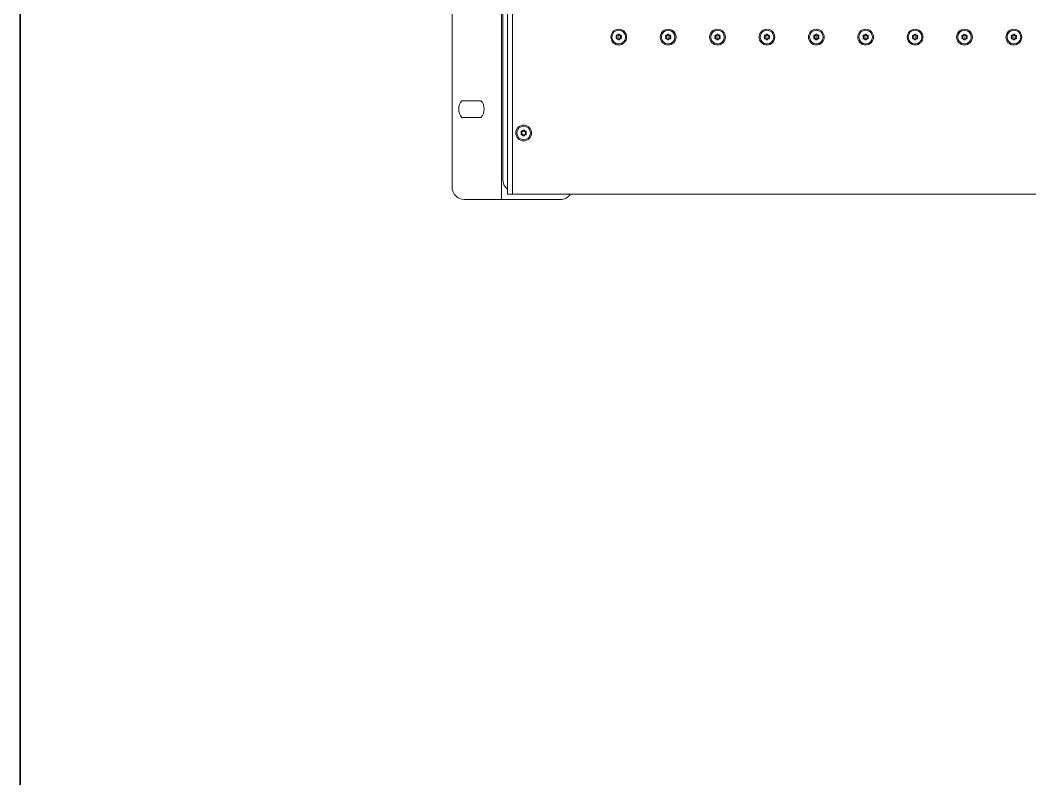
# Model space of a CAD drawing. Header units: millimetres. Extents: x 20 to 1660, y 4 to 1168.
# Drawn here: x 20 to 428.8, y 20 to 329.7 of the extents above; entities that cross this region are included whole.
import ezdxf

# ---------------------------------------------------------------- set-up
doc = ezdxf.new("R2010")
doc.units = ezdxf.units.MM
doc.header["$LTSCALE"] = 4
doc.layers.add('Border_0', color=7, linetype='Continuous', lineweight=35)
doc.layers.add('Visible Edges(A H Standard)', color=7, linetype='Continuous', lineweight=18)

# ---------------------------------------------------------------- blocks, each defined once
blk = doc.blocks.new('Borders Default Border')
at = {"layer": 'Border_0', "flags": 128}
blk.add_lwpolyline([(5, 5), (5, 292)], dxfattribs=at)

msp = doc.modelspace()

# ---------------------------------------------------------------- linework, layer by layer
at = {"layer": 'Visible Edges(A H Standard)'}
for p, q in [((214.876, 743.055), (214.876, 257.055)), ((194.876, 262.055), (194.876, 738.055)), ((215.376, 718.855), (215.376, 270.484)), ((217.376, 270.484), (217.376, 718.855)), ((219.376, 270.484), (219.376, 718.855)), ((219.376, 718.855), (219.376, 270.484)), ((261.523, 322.956), (261.396, 323.083)), ((261.689, 323.59), (261.862, 323.543)), ((262.037, 323.645), (262.084, 323.818)), ((262.669, 323.818), (262.715, 323.645)), ((262.891, 323.543), (263.064, 323.59)), ((263.357, 323.083), (263.23, 322.956)), ((281.523, 322.956), (281.396, 323.083)), ((281.689, 323.59), (281.862, 323.543)), ((282.037, 323.645), (282.084, 323.818)), ((282.669, 323.818), (282.715, 323.645)), ((282.891, 323.543), (283.064, 323.59)), ((283.357, 323.083), (283.23, 322.956)), ((301.523, 322.956), (301.396, 323.083)), ((301.689, 323.59), (301.862, 323.543)), ((302.037, 323.645), (302.084, 323.818)), ((302.669, 323.818), (302.715, 323.645)), ((302.891, 323.543), (303.064, 323.59)), ((303.357, 323.083), (303.23, 322.956)), ((321.523, 322.956), (321.396, 323.083)), ((321.689, 323.59), (321.862, 323.543)), ((322.037, 323.645), (322.084, 323.818)), ((322.669, 323.818), (322.715, 323.645)), ((322.891, 323.543), (323.064, 323.59)), ((323.357, 323.083), (323.23, 322.956)), ((341.523, 322.956), (341.396, 323.083)), ((341.689, 323.59), (341.862, 323.543)), ((342.037, 323.645), (342.084, 323.818)), ((342.669, 323.818), (342.715, 323.645)), ((342.891, 323.543), (343.064, 323.59)), ((343.357, 323.083), (343.23, 322.956)), ((361.523, 322.956), (361.396, 323.083)), ((361.689, 323.59), (361.862, 323.543)), ((362.037, 323.645), (362.084, 323.818)), ((362.669, 323.818), (362.715, 323.645)), ((362.891, 323.543), (363.064, 323.59)), ((363.357, 323.083), (363.23, 322.956)), ((381.523, 322.956), (381.396, 323.083)), ((381.689, 323.59), (381.862, 323.543)), ((382.037, 323.645), (382.084, 323.818)), ((382.669, 323.818), (382.715, 323.645)), ((382.891, 323.543), (383.064, 323.59)), ((383.357, 323.083), (383.23, 322.956)), ((401.523, 322.956), (401.396, 323.083)), ((401.689, 323.59), (401.862, 323.543)), ((402.037, 323.645), (402.084, 323.818)), ((402.669, 323.818), (402.715, 323.645)), ((402.891, 323.543), (403.064, 323.59)), ((403.357, 323.083), (403.23, 322.956)), ((421.523, 322.956), (421.396, 323.083)), ((421.689, 323.59), (421.862, 323.543)), ((422.037, 323.645), (422.084, 323.818)), ((422.669, 323.818), (422.715, 323.645)), ((422.891, 323.543), (423.064, 323.59)), ((423.357, 323.083), (423.23, 322.956)), ((261.396, 322.626), (261.523, 322.753)), ((261.862, 322.166), (261.689, 322.119)), ((262.084, 321.891), (262.037, 322.064)), ((262.715, 322.064), (262.669, 321.891)), ((263.064, 322.119), (262.891, 322.166)), ((263.23, 322.753), (263.357, 322.626)), ((281.396, 322.626), (281.523, 322.753)), ((281.862, 322.166), (281.689, 322.119)), ((282.084, 321.891), (282.037, 322.064)), ((282.715, 322.064), (282.669, 321.891)), ((283.064, 322.119), (282.891, 322.166)), ((283.23, 322.753), (283.357, 322.626)), ((301.396, 322.626), (301.523, 322.753)), ((301.862, 322.166), (301.689, 322.119)), ((302.084, 321.891), (302.037, 322.064)), ((302.715, 322.064), (302.669, 321.891)), ((303.064, 322.119), (302.891, 322.166)), ((303.23, 322.753), (303.357, 322.626)), ((321.396, 322.626), (321.523, 322.753)), ((321.862, 322.166), (321.689, 322.119)), ((322.084, 321.891), (322.037, 322.064)), ((322.715, 322.064), (322.669, 321.891)), ((323.064, 322.119), (322.891, 322.166)), ((323.23, 322.753), (323.357, 322.626)), ((341.396, 322.626), (341.523, 322.753)), ((341.862, 322.166), (341.689, 322.119)), ((342.084, 321.891), (342.037, 322.064)), ((342.715, 322.064), (342.669, 321.891)), ((343.064, 322.119), (342.891, 322.166)), ((343.23, 322.753), (343.357, 322.626)), ((361.396, 322.626), (361.523, 322.753)), ((361.862, 322.166), (361.689, 322.119)), ((362.084, 321.891), (362.037, 322.064)), ((362.715, 322.064), (362.669, 321.891)), ((363.064, 322.119), (362.891, 322.166)), ((363.23, 322.753), (363.357, 322.626)), ((381.396, 322.626), (381.523, 322.753)), ((381.862, 322.166), (381.689, 322.119)), ((382.084, 321.891), (382.037, 322.064)), ((382.715, 322.064), (382.669, 321.891)), ((383.064, 322.119), (382.891, 322.166)), ((383.23, 322.753), (383.357, 322.626)), ((401.396, 322.626), (401.523, 322.753)), ((401.862, 322.166), (401.689, 322.119)), ((402.084, 321.891), (402.037, 322.064)), ((402.715, 322.064), (402.669, 321.891)), ((403.064, 322.119), (402.891, 322.166)), ((403.23, 322.753), (403.357, 322.626)), ((421.396, 322.626), (421.523, 322.753)), ((421.862, 322.166), (421.689, 322.119)), ((422.084, 321.891), (422.037, 322.064)), ((422.715, 322.064), (422.669, 321.891)), ((423.064, 322.119), (422.891, 322.166)), ((423.23, 322.753), (423.357, 322.626)), ((198.858, 297.105), (206.595, 297.105)), ((206.595, 290.305), (198.858, 290.305)), ((223.023, 284.106), (222.896, 284.233)), ((222.896, 283.776), (223.023, 283.903)), ((223.189, 284.74), (223.362, 284.693)), ((223.362, 283.316), (223.189, 283.269)), ((223.537, 284.795), (223.584, 284.968)), ((223.584, 283.041), (223.537, 283.214)), ((224.169, 284.968), (224.215, 284.795)), ((224.215, 283.214), (224.169, 283.041)), ((224.391, 284.693), (224.564, 284.74)), ((224.564, 283.269), (224.391, 283.316)), ((224.857, 284.233), (224.73, 284.106)), ((224.73, 283.903), (224.857, 283.776)), ((215.376, 270.484), (215.376, 265.284)), ((217.376, 270.484), (217.376, 259.284)), ((219.376, 270.484), (219.376, 259.284)), ((219.376, 259.284), (219.376, 270.484)), ((217.376, 259.284), (219.376, 259.284)), ((219.376, 259.284), (651.376, 259.284)), ((212.856, 257.055), (199.876, 257.055)), ((212.856, 257.055), (214.876, 257.055)), ((215.696, 257.055), (214.876, 257.055)), ((238.676, 257.055), (215.696, 257.055))]:
    msp.add_line(p, q, dxfattribs=at)
for centre, radius in [((262.376, 322.855), 3.2), ((262.376, 322.855), 2.75), ((262.376, 322.855), 0.75), ((282.376, 322.855), 3.2), ((282.376, 322.855), 2.75), ((282.376, 322.855), 0.75), ((302.376, 322.855), 3.2), ((302.376, 322.855), 2.75), ((302.376, 322.855), 0.75), ((322.376, 322.855), 3.2), ((322.376, 322.855), 2.75), ((322.376, 322.855), 0.75), ((342.376, 322.855), 3.2), ((342.376, 322.855), 2.75), ((342.376, 322.855), 0.75), ((362.376, 322.855), 3.2), ((362.376, 322.855), 2.75), ((362.376, 322.855), 0.75), ((382.376, 322.855), 3.2), ((382.376, 322.855), 2.75), ((382.376, 322.855), 0.75), ((402.376, 322.855), 3.2), ((402.376, 322.855), 2.75), ((402.376, 322.855), 0.75), ((422.376, 322.855), 3.2), ((422.376, 322.855), 2.75), ((422.376, 322.855), 0.75), ((223.876, 284.005), 3.2), ((223.876, 284.005), 2.75), ((223.876, 284.005), 0.75)]:
    msp.add_circle(centre, radius, dxfattribs=at)
for centre, radius, start, end in [((261.573, 323.259), 0.25, 153.26057, 225), ((262.376, 322.855), 1.15, 146.73943, 153.26057), ((261.624, 323.348), 0.25, 75, 146.73943), ((261.888, 323.64), 0.1, 255, 301.90196), ((262.376, 322.855), 0.825, 118.09804, 121.90196), ((261.941, 323.671), 0.1, 298.09804, 345), ((262.325, 323.753), 0.25, 93.26057, 165), ((262.376, 322.855), 1.15, 86.73943, 93.26057), ((262.428, 323.753), 0.25, 15, 86.73943), ((262.812, 323.671), 0.1, 195, 241.90196), ((262.376, 322.855), 0.825, 58.09804, 61.90196), ((262.865, 323.64), 0.1, 238.09804, 285), ((263.129, 323.348), 0.25, 33.26057, 105), ((262.376, 322.855), 1.15, 26.73943, 33.26057), ((263.18, 323.259), 0.25, 315, 26.73943), ((281.573, 323.259), 0.25, 153.26057, 225), ((282.376, 322.855), 1.15, 146.73943, 153.26057), ((281.624, 323.348), 0.25, 75, 146.73943), ((281.888, 323.64), 0.1, 255, 301.90196), ((282.376, 322.855), 0.825, 118.09804, 121.90196), ((281.941, 323.671), 0.1, 298.09804, 345), ((282.325, 323.753), 0.25, 93.26057, 165), ((282.376, 322.855), 1.15, 86.73943, 93.26057), ((282.428, 323.753), 0.25, 15, 86.73943), ((282.812, 323.671), 0.1, 195, 241.90196), ((282.376, 322.855), 0.825, 58.09804, 61.90196), ((282.865, 323.64), 0.1, 238.09804, 285), ((283.129, 323.348), 0.25, 33.26057, 105), ((282.376, 322.855), 1.15, 26.73943, 33.26057), ((283.18, 323.259), 0.25, 315, 26.73943), ((301.573, 323.259), 0.25, 153.26057, 225), ((302.376, 322.855), 1.15, 146.73943, 153.26057), ((301.624, 323.348), 0.25, 75, 146.73943), ((301.888, 323.64), 0.1, 255, 301.90196), ((302.376, 322.855), 0.825, 118.09804, 121.90196), ((301.941, 323.671), 0.1, 298.09804, 345), ((302.325, 323.753), 0.25, 93.26057, 165), ((302.376, 322.855), 1.15, 86.73943, 93.26057), ((302.428, 323.753), 0.25, 15, 86.73943), ((302.812, 323.671), 0.1, 195, 241.90196), ((302.376, 322.855), 0.825, 58.09804, 61.90196), ((302.865, 323.64), 0.1, 238.09804, 285), ((303.129, 323.348), 0.25, 33.26057, 105), ((302.376, 322.855), 1.15, 26.73943, 33.26057), ((303.18, 323.259), 0.25, 315, 26.73943), ((321.573, 323.259), 0.25, 153.26057, 225), ((322.376, 322.855), 1.15, 146.73943, 153.26057), ((321.624, 323.348), 0.25, 75, 146.73943), ((321.888, 323.64), 0.1, 255, 301.90196), ((322.376, 322.855), 0.825, 118.09804, 121.90196), ((321.941, 323.671), 0.1, 298.09804, 345), ((322.325, 323.753), 0.25, 93.26057, 165), ((322.376, 322.855), 1.15, 86.73943, 93.26057), ((322.428, 323.753), 0.25, 15, 86.73943), ((322.812, 323.671), 0.1, 195, 241.90196), ((322.376, 322.855), 0.825, 58.09804, 61.90196), ((322.865, 323.64), 0.1, 238.09804, 285), ((323.129, 323.348), 0.25, 33.26057, 105), ((322.376, 322.855), 1.15, 26.73943, 33.26057), ((323.18, 323.259), 0.25, 315, 26.73943), ((341.573, 323.259), 0.25, 153.26057, 225), ((342.376, 322.855), 1.15, 146.73943, 153.26057), ((341.624, 323.348), 0.25, 75, 146.73943), ((341.888, 323.64), 0.1, 255, 301.90196), ((342.376, 322.855), 0.825, 118.09804, 121.90196), ((341.941, 323.671), 0.1, 298.09804, 345), ((342.325, 323.753), 0.25, 93.26057, 165), ((342.376, 322.855), 1.15, 86.73943, 93.26057), ((342.428, 323.753), 0.25, 15, 86.73943), ((342.812, 323.671), 0.1, 195, 241.90196), ((342.376, 322.855), 0.825, 58.09804, 61.90196), ((342.865, 323.64), 0.1, 238.09804, 285), ((343.129, 323.348), 0.25, 33.26057, 105), ((342.376, 322.855), 1.15, 26.73943, 33.26057), ((343.18, 323.259), 0.25, 315, 26.73943), ((361.573, 323.259), 0.25, 153.26057, 225), ((362.376, 322.855), 1.15, 146.73943, 153.26057), ((361.624, 323.348), 0.25, 75, 146.73943), ((361.888, 323.64), 0.1, 255, 301.90196), ((362.376, 322.855), 0.825, 118.09804, 121.90196), ((361.941, 323.671), 0.1, 298.09804, 345), ((362.325, 323.753), 0.25, 93.26057, 165), ((362.376, 322.855), 1.15, 86.73943, 93.26057), ((362.428, 323.753), 0.25, 15, 86.73943), ((362.812, 323.671), 0.1, 195, 241.90196), ((362.376, 322.855), 0.825, 58.09804, 61.90196), ((362.865, 323.64), 0.1, 238.09804, 285), ((363.129, 323.348), 0.25, 33.26057, 105), ((362.376, 322.855), 1.15, 26.73943, 33.26057), ((363.18, 323.259), 0.25, 315, 26.73943), ((381.573, 323.259), 0.25, 153.26057, 225), ((382.376, 322.855), 1.15, 146.73943, 153.26057), ((381.624, 323.348), 0.25, 75, 146.73943), ((381.888, 323.64), 0.1, 255, 301.90196), ((382.376, 322.855), 0.825, 118.09804, 121.90196), ((381.941, 323.671), 0.1, 298.09804, 345), ((382.325, 323.753), 0.25, 93.26057, 165), ((382.376, 322.855), 1.15, 86.73943, 93.26057), ((382.428, 323.753), 0.25, 15, 86.73943), ((382.812, 323.671), 0.1, 195, 241.90196), ((382.376, 322.855), 0.825, 58.09804, 61.90196), ((382.865, 323.64), 0.1, 238.09804, 285), ((383.129, 323.348), 0.25, 33.26057, 105), ((382.376, 322.855), 1.15, 26.73943, 33.26057), ((383.18, 323.259), 0.25, 315, 26.73943), ((401.573, 323.259), 0.25, 153.26057, 225), ((402.376, 322.855), 1.15, 146.73943, 153.26057), ((401.624, 323.348), 0.25, 75, 146.73943), ((401.888, 323.64), 0.1, 255, 301.90196), ((402.376, 322.855), 0.825, 118.09804, 121.90196), ((401.941, 323.671), 0.1, 298.09804, 345), ((402.325, 323.753), 0.25, 93.26057, 165), ((402.376, 322.855), 1.15, 86.73943, 93.26057), ((402.428, 323.753), 0.25, 15, 86.73943), ((402.812, 323.671), 0.1, 195, 241.90196), ((402.376, 322.855), 0.825, 58.09804, 61.90196), ((402.865, 323.64), 0.1, 238.09804, 285), ((403.129, 323.348), 0.25, 33.26057, 105), ((402.376, 322.855), 1.15, 26.73943, 33.26057), ((403.18, 323.259), 0.25, 315, 26.73943), ((421.573, 323.259), 0.25, 153.26057, 225), ((422.376, 322.855), 1.15, 146.73943, 153.26057), ((421.624, 323.348), 0.25, 75, 146.73943), ((421.888, 323.64), 0.1, 255, 301.90196), ((422.376, 322.855), 0.825, 118.09804, 121.90196), ((421.941, 323.671), 0.1, 298.09804, 345), ((422.325, 323.753), 0.25, 93.26057, 165), ((422.376, 322.855), 1.15, 86.73943, 93.26057), ((422.428, 323.753), 0.25, 15, 86.73943), ((422.812, 323.671), 0.1, 195, 241.90196), ((422.376, 322.855), 0.825, 58.09804, 61.90196), ((422.865, 323.64), 0.1, 238.09804, 285), ((423.129, 323.348), 0.25, 33.26057, 105), ((422.376, 322.855), 1.15, 26.73943, 33.26057), ((423.18, 323.259), 0.25, 315, 26.73943), ((261.573, 322.45), 0.25, 135, 206.73943), ((262.376, 322.855), 1.15, 206.73943, 213.26057), ((261.624, 322.361), 0.25, 213.26057, 285), ((261.452, 322.885), 0.1, 358.09804, 45), ((261.452, 322.824), 0.1, 315, 1.90196), ((262.376, 322.855), 0.825, 178.09804, 181.90196), ((261.888, 322.069), 0.1, 58.09804, 105), ((262.376, 322.855), 0.825, 238.09804, 241.90196), ((261.941, 322.039), 0.1, 15, 61.90196), ((262.325, 321.956), 0.25, 195, 266.73943), ((262.876, 324.255), 1.5, 239.44504, 261.24731), ((262.376, 322.855), 1.15, 266.73943, 273.26057), ((262.428, 321.956), 0.25, 273.26057, 345), ((262.812, 322.039), 0.1, 118.09804, 165), ((262.376, 322.855), 0.825, 298.09804, 301.90196), ((262.865, 322.069), 0.1, 75, 121.90196), ((263.129, 322.361), 0.25, 255, 326.73943), ((263.301, 322.885), 0.1, 135, 181.90196), ((262.376, 322.855), 0.825, 358.09804, 1.90196), ((263.301, 322.824), 0.1, 178.09804, 225), ((262.376, 322.855), 1.15, 326.73943, 333.26057), ((263.18, 322.45), 0.25, 333.26057, 45), ((281.573, 322.45), 0.25, 135, 206.73943), ((282.376, 322.855), 1.15, 206.73943, 213.26057), ((281.624, 322.361), 0.25, 213.26057, 285), ((281.452, 322.885), 0.1, 358.09804, 45), ((281.452, 322.824), 0.1, 315, 1.90196), ((282.376, 322.855), 0.825, 178.09804, 181.90196), ((281.888, 322.069), 0.1, 58.09804, 105), ((282.376, 322.855), 0.825, 238.09804, 241.90196), ((281.941, 322.039), 0.1, 15, 61.90196), ((282.325, 321.956), 0.25, 195, 266.73943), ((282.876, 324.255), 1.5, 239.44504, 261.24731), ((282.376, 322.855), 1.15, 266.73943, 273.26057), ((282.428, 321.956), 0.25, 273.26057, 345), ((282.812, 322.039), 0.1, 118.09804, 165), ((282.376, 322.855), 0.825, 298.09804, 301.90196), ((282.865, 322.069), 0.1, 75, 121.90196), ((283.129, 322.361), 0.25, 255, 326.73943), ((283.301, 322.885), 0.1, 135, 181.90196), ((282.376, 322.855), 0.825, 358.09804, 1.90196), ((283.301, 322.824), 0.1, 178.09804, 225), ((282.376, 322.855), 1.15, 326.73943, 333.26057), ((283.18, 322.45), 0.25, 333.26057, 45), ((301.573, 322.45), 0.25, 135, 206.73943), ((302.376, 322.855), 1.15, 206.73943, 213.26057), ((301.624, 322.361), 0.25, 213.26057, 285), ((301.452, 322.885), 0.1, 358.09804, 45), ((301.452, 322.824), 0.1, 315, 1.90196), ((302.376, 322.855), 0.825, 178.09804, 181.90196), ((301.888, 322.069), 0.1, 58.09804, 105), ((302.376, 322.855), 0.825, 238.09804, 241.90196), ((301.941, 322.039), 0.1, 15, 61.90196), ((302.325, 321.956), 0.25, 195, 266.73943), ((302.876, 324.255), 1.5, 239.44504, 261.24731), ((302.376, 322.855), 1.15, 266.73943, 273.26057), ((302.428, 321.956), 0.25, 273.26057, 345), ((302.812, 322.039), 0.1, 118.09804, 165), ((302.376, 322.855), 0.825, 298.09804, 301.90196), ((302.865, 322.069), 0.1, 75, 121.90196), ((303.129, 322.361), 0.25, 255, 326.73943), ((303.301, 322.885), 0.1, 135, 181.90196), ((302.376, 322.855), 0.825, 358.09804, 1.90196), ((303.301, 322.824), 0.1, 178.09804, 225), ((302.376, 322.855), 1.15, 326.73943, 333.26057), ((303.18, 322.45), 0.25, 333.26057, 45), ((321.573, 322.45), 0.25, 135, 206.73943), ((322.376, 322.855), 1.15, 206.73943, 213.26057), ((321.624, 322.361), 0.25, 213.26057, 285), ((321.452, 322.885), 0.1, 358.09804, 45), ((321.452, 322.824), 0.1, 315, 1.90196), ((322.376, 322.855), 0.825, 178.09804, 181.90196), ((321.888, 322.069), 0.1, 58.09804, 105), ((322.376, 322.855), 0.825, 238.09804, 241.90196), ((321.941, 322.039), 0.1, 15, 61.90196), ((322.325, 321.956), 0.25, 195, 266.73943), ((322.876, 324.255), 1.5, 239.44504, 261.24731), ((322.376, 322.855), 1.15, 266.73943, 273.26057), ((322.428, 321.956), 0.25, 273.26057, 345), ((322.812, 322.039), 0.1, 118.09804, 165), ((322.376, 322.855), 0.825, 298.09804, 301.90196), ((322.865, 322.069), 0.1, 75, 121.90196), ((323.129, 322.361), 0.25, 255, 326.73943), ((323.301, 322.885), 0.1, 135, 181.90196), ((322.376, 322.855), 0.825, 358.09804, 1.90196), ((323.301, 322.824), 0.1, 178.09804, 225), ((322.376, 322.855), 1.15, 326.73943, 333.26057), ((323.18, 322.45), 0.25, 333.26057, 45), ((341.573, 322.45), 0.25, 135, 206.73943), ((342.376, 322.855), 1.15, 206.73943, 213.26057), ((341.624, 322.361), 0.25, 213.26057, 285), ((341.452, 322.885), 0.1, 358.09804, 45), ((341.452, 322.824), 0.1, 315, 1.90196), ((342.376, 322.855), 0.825, 178.09804, 181.90196), ((341.888, 322.069), 0.1, 58.09804, 105), ((342.376, 322.855), 0.825, 238.09804, 241.90196), ((341.941, 322.039), 0.1, 15, 61.90196), ((342.325, 321.956), 0.25, 195, 266.73943), ((342.876, 324.255), 1.5, 239.44504, 261.24731), ((342.376, 322.855), 1.15, 266.73943, 273.26057), ((342.428, 321.956), 0.25, 273.26057, 345), ((342.812, 322.039), 0.1, 118.09804, 165), ((342.376, 322.855), 0.825, 298.09804, 301.90196), ((342.865, 322.069), 0.1, 75, 121.90196), ((343.129, 322.361), 0.25, 255, 326.73943), ((343.301, 322.885), 0.1, 135, 181.90196), ((342.376, 322.855), 0.825, 358.09804, 1.90196), ((343.301, 322.824), 0.1, 178.09804, 225), ((342.376, 322.855), 1.15, 326.73943, 333.26057), ((343.18, 322.45), 0.25, 333.26057, 45), ((361.573, 322.45), 0.25, 135, 206.73943), ((362.376, 322.855), 1.15, 206.73943, 213.26057), ((361.624, 322.361), 0.25, 213.26057, 285), ((361.452, 322.885), 0.1, 358.09804, 45), ((361.452, 322.824), 0.1, 315, 1.90196), ((362.376, 322.855), 0.825, 178.09804, 181.90196), ((361.888, 322.069), 0.1, 58.09804, 105), ((362.376, 322.855), 0.825, 238.09804, 241.90196), ((361.941, 322.039), 0.1, 15, 61.90196), ((362.325, 321.956), 0.25, 195, 266.73943), ((362.876, 324.255), 1.5, 239.44504, 261.24731), ((362.376, 322.855), 1.15, 266.73943, 273.26057), ((362.428, 321.956), 0.25, 273.26057, 345), ((362.812, 322.039), 0.1, 118.09804, 165), ((362.376, 322.855), 0.825, 298.09804, 301.90196), ((362.865, 322.069), 0.1, 75, 121.90196), ((363.129, 322.361), 0.25, 255, 326.73943), ((363.301, 322.885), 0.1, 135, 181.90196), ((362.376, 322.855), 0.825, 358.09804, 1.90196), ((363.301, 322.824), 0.1, 178.09804, 225), ((362.376, 322.855), 1.15, 326.73943, 333.26057), ((363.18, 322.45), 0.25, 333.26057, 45), ((381.573, 322.45), 0.25, 135, 206.73943), ((382.376, 322.855), 1.15, 206.73943, 213.26057), ((381.624, 322.361), 0.25, 213.26057, 285), ((381.452, 322.885), 0.1, 358.09804, 45), ((381.452, 322.824), 0.1, 315, 1.90196), ((382.376, 322.855), 0.825, 178.09804, 181.90196), ((381.888, 322.069), 0.1, 58.09804, 105), ((382.376, 322.855), 0.825, 238.09804, 241.90196), ((381.941, 322.039), 0.1, 15, 61.90196), ((382.325, 321.956), 0.25, 195, 266.73943), ((382.876, 324.255), 1.5, 239.44504, 261.24731), ((382.376, 322.855), 1.15, 266.73943, 273.26057), ((382.428, 321.956), 0.25, 273.26057, 345), ((382.812, 322.039), 0.1, 118.09804, 165), ((382.376, 322.855), 0.825, 298.09804, 301.90196), ((382.865, 322.069), 0.1, 75, 121.90196), ((383.129, 322.361), 0.25, 255, 326.73943), ((383.301, 322.885), 0.1, 135, 181.90196), ((382.376, 322.855), 0.825, 358.09804, 1.90196), ((383.301, 322.824), 0.1, 178.09804, 225), ((382.376, 322.855), 1.15, 326.73943, 333.26057), ((383.18, 322.45), 0.25, 333.26057, 45), ((401.573, 322.45), 0.25, 135, 206.73943), ((402.376, 322.855), 1.15, 206.73943, 213.26057), ((401.624, 322.361), 0.25, 213.26057, 285), ((401.452, 322.885), 0.1, 358.09804, 45), ((401.452, 322.824), 0.1, 315, 1.90196), ((402.376, 322.855), 0.825, 178.09804, 181.90196), ((401.888, 322.069), 0.1, 58.09804, 105), ((402.376, 322.855), 0.825, 238.09804, 241.90196), ((401.941, 322.039), 0.1, 15, 61.90196), ((402.325, 321.956), 0.25, 195, 266.73943), ((402.876, 324.255), 1.5, 239.44504, 261.24731), ((402.376, 322.855), 1.15, 266.73943, 273.26057), ((402.428, 321.956), 0.25, 273.26057, 345), ((402.812, 322.039), 0.1, 118.09804, 165), ((402.376, 322.855), 0.825, 298.09804, 301.90196), ((402.865, 322.069), 0.1, 75, 121.90196), ((403.129, 322.361), 0.25, 255, 326.73943), ((403.301, 322.885), 0.1, 135, 181.90196), ((402.376, 322.855), 0.825, 358.09804, 1.90196), ((403.301, 322.824), 0.1, 178.09804, 225), ((402.376, 322.855), 1.15, 326.73943, 333.26057), ((403.18, 322.45), 0.25, 333.26057, 45), ((421.573, 322.45), 0.25, 135, 206.73943), ((422.376, 322.855), 1.15, 206.73943, 213.26057), ((421.624, 322.361), 0.25, 213.26057, 285), ((421.452, 322.885), 0.1, 358.09804, 45), ((421.452, 322.824), 0.1, 315, 1.90196), ((422.376, 322.855), 0.825, 178.09804, 181.90196), ((421.888, 322.069), 0.1, 58.09804, 105), ((422.376, 322.855), 0.825, 238.09804, 241.90196), ((421.941, 322.039), 0.1, 15, 61.90196), ((422.325, 321.956), 0.25, 195, 266.73943), ((422.876, 324.255), 1.5, 239.44504, 261.24731), ((422.376, 322.855), 1.15, 266.73943, 273.26057), ((422.428, 321.956), 0.25, 273.26057, 345), ((422.812, 322.039), 0.1, 118.09804, 165), ((422.376, 322.855), 0.825, 298.09804, 301.90196), ((422.865, 322.069), 0.1, 75, 121.90196), ((423.129, 322.361), 0.25, 255, 326.73943), ((423.301, 322.885), 0.1, 135, 181.90196), ((422.376, 322.855), 0.825, 358.09804, 1.90196), ((423.301, 322.824), 0.1, 178.09804, 225), ((422.376, 322.855), 1.15, 326.73943, 333.26057), ((423.18, 322.45), 0.25, 333.26057, 45), ((202.726, 293.705), 5.15, 138.68532, 221.31468), ((202.726, 293.705), 5.15, 318.68532, 41.31468), ((223.073, 284.409), 0.25, 153.26057, 225), ((223.073, 283.6), 0.25, 135, 206.73943), ((223.876, 284.005), 1.15, 146.73943, 153.26057), ((223.876, 284.005), 1.15, 206.73943, 213.26057), ((223.124, 284.498), 0.25, 75, 146.73943), ((223.124, 283.511), 0.25, 213.26057, 285), ((222.952, 284.035), 0.1, 358.09804, 45), ((222.952, 283.974), 0.1, 315, 1.90196), ((223.876, 284.005), 0.825, 178.09804, 181.90196), ((223.388, 284.79), 0.1, 255, 301.90196), ((223.388, 283.219), 0.1, 58.09804, 105), ((223.876, 284.005), 0.825, 118.09804, 121.90196), ((223.876, 284.005), 0.825, 238.09804, 241.90196), ((223.441, 284.821), 0.1, 298.09804, 345), ((223.441, 283.189), 0.1, 15, 61.90196), ((223.825, 284.903), 0.25, 93.26057, 165), ((223.825, 283.106), 0.25, 195, 266.73943), ((223.876, 284.005), 1.15, 86.73943, 93.26057), ((223.876, 284.005), 1.15, 266.73943, 273.26057), ((223.928, 284.903), 0.25, 15, 86.73943), ((223.928, 283.106), 0.25, 273.26057, 345), ((224.312, 284.821), 0.1, 195, 241.90196), ((224.312, 283.189), 0.1, 118.09804, 165), ((223.876, 284.005), 0.825, 58.09804, 61.90196), ((223.876, 284.005), 0.825, 298.09804, 301.90196), ((224.365, 284.79), 0.1, 238.09804, 285), ((224.365, 283.219), 0.1, 75, 121.90196), ((224.629, 284.498), 0.25, 33.26057, 105), ((224.629, 283.511), 0.25, 255, 326.73943), ((224.801, 284.035), 0.1, 135, 181.90196), ((223.876, 284.005), 0.825, 358.09804, 1.90196), ((224.801, 283.974), 0.1, 178.09804, 225), ((223.876, 284.005), 1.15, 26.73943, 33.26057), ((223.876, 284.005), 1.15, 326.73943, 333.26057), ((224.68, 284.409), 0.25, 315, 26.73943), ((224.68, 283.6), 0.25, 333.26057, 45), ((199.876, 262.055), 5, 180, 270), ((220.376, 265.284), 5, 180, 233.1301), ((238.676, 262.055), 5, 270, 326.35528)]:
    msp.add_arc(centre, radius, start, end, dxfattribs=at)

# ---------------------------------------------------------------- block references
at = {"xscale": 4, "yscale": 4, "zscale": 4}
msp.add_blockref('Borders Default Border', (0, 0), dxfattribs=at)

doc.saveas('drawing.dxf')
